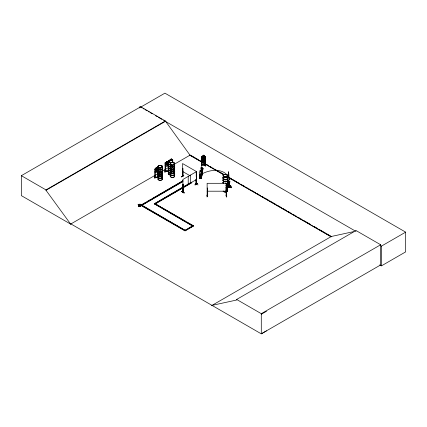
<?xml version="1.0" encoding="UTF-8"?>
<svg xmlns="http://www.w3.org/2000/svg" width="427" height="427" viewBox="0 0 427 427"><rect width="100%" height="100%" fill="white"/><g stroke="black" fill="none" stroke-linecap="round" stroke-linejoin="round"><path stroke-width="0.64" d="M228.386 172.375L228.397 173.661L228.338 172.668L228.381 172.956M229.123 187.325L228.941 181.635M228.947 181.635L229.214 182.046L228.781 181.753M228.424 172.732L228.504 171.681L228.765 174.248M201.272 173.538L201.021 177.333L199.82 177.253L199.569 173.431A1.212 0.982 11 0 1 199.82 171.894L199.809 170.869A0.603 0.491 11 0 1 200.412 170.416A0.603 0.491 11 0 1 201.016 170.949L201.021 171.969A1.212 0.982 11 0 1 201.272 173.538L201.016 177.376L199.692 177.296L199.548 176.874L199.58 177.867L201.101 177.968L201.24 177.563L201.384 178.203L202.478 172.567L201.133 172.369M201.987 171.569L202.152 169.039A0.806 0.657 11 0 0 201.987 167.992L201.939 167.085M229.048 186.866L229.118 187.288M201.795 158.337L202.206 157.366L204.992 157.488L205.355 158.497M202.985 161.321L201.8 160.926L201.843 156.49L202.179 156.149L204.944 156.271L205.366 156.634L205.339 165.142L201.752 164.977L201.832 164.587L205.302 164.742L205.286 165.148M202.217 161.31L201.838 160.915M202.985 162.319L203.028 161.289L202.435 160.942L202.435 159.127L203.028 158.374L203.028 156.565L204.586 156.64L203.828 157.686L204.624 158.839L203.823 159.928L204.581 161.032L203.594 160.136L202.761 161.011L203.332 159.895L202.537 158.748L203.337 157.654L202.654 156.501L203.572 157.446L204.17 156.618L204.725 161.043L204.133 161.342L204.17 162.367L202.985 162.319L204.17 162.367M204.17 161.395L205.36 161.08L204.96 161.401L202.217 161.289M204.992 157.488L202.206 157.392M201.795 156.992L202.12 157.008L202.12 164.891M201.8 159.106L202.201 160.034M201.843 163.861L201.581 165.932M201.421 165.943L201.709 163.856M204.175 155.268L204.133 156.293L204.725 156.645L204.725 158.454L204.133 159.207L204.133 161.016L203.028 160.968L202.435 156.538L203.028 156.239C201.87 154.398 205.91 155.615 203.028 155.268M204.944 156.271L205.366 156.634M205.323 157.227L205.008 157.141L205.035 165.137L204.96 164.822M205.36 159.271L204.955 160.216L202.168 160.088L201.806 159.084M205.515 163.883L205.227 166.135L205.531 163.899M229.059 179.356C228.723 178.331 230.655 178.998 229.571 179.505M201.192 171.489L201.021 168.964A0.806 0.657 11 0 1 201.186 167.939L201.208 167.117L201.592 166.898M200.188 177.221L200.503 176.831M200.247 177.072C200.743 177.344 200.258 176.202 200.231 177.306M201.571 171.505L201.576 171.339M228.445 172.375L228.675 173.052M228.552 180.632C227.639 178.849 229.379 184.875 228.835 183.621M228.381 182.943L228.963 186.514L228.504 182.857M201.186 167.229L201.186 167.939M200.028 174.317L199.345 178.086M200.071 174.328L199.308 178.08L201.026 178.187L201.987 172.471M199.905 178.123L199.537 178.096L200.023 175.588M199.574 178.096L200.071 175.582M201.016 170.949L201.016 172.012M199.809 178.048L200.06 176.228M201.667 168.201L202.964 168.361L202.217 172.129L200.936 171.996L201.33 169.53M199.772 178.048L200.033 176.735M200.936 171.996L201.314 170.122M200.066 177.034L200.626 177.018L200.615 177.936L200.076 177.851L200.076 176.986L200.626 177.018M200.466 177.301L200.503 176.986M201.987 167.992L201.992 167.251M201.731 171.334L201.725 171.942L201.731 171.334L201.357 171.344L201.357 171.921L201.731 171.91M202.638 168.297C201.517 175.844 201.106 170.442 202.958 168.366M201.122 176.292C200.172 174.36 203.93 171.873 201.133 172.262M202.873 168.211C199.553 178.043 205.318 166.792 201.667 168.137M201.987 172.417L200.759 178.171L201.144 178.198M202.777 168.35L201.811 172.097M201.026 178.187L202.12 172.551M201.106 178.192L202.195 172.551M202.334 172.343L201.256 178.139M201.373 178.208L202.478 172.567M158.796 167.293L158.663 167.592M158.753 167.496L159.218 167.352L158.817 167.587M159.212 167.395C158.396 167.747 159.394 167.16 158.967 167.288M161.55 166.14L161.529 165.857L161.641 166.114M169.076 162.03L169.161 161.94M169.343 161.94L169.343 162.287M169.588 162.26L169.439 161.972M171.601 164.635L171.312 164.363L170.955 164.683M171.446 164.422L171.051 164.454M171.926 160.589L171.622 160.669M170.955 164.48L171.563 164.48L171.312 164.705M173.762 162.959L173.741 163.167M173.848 162.954L173.917 163.013M224.095 176.298L223.903 176.655M224.207 179.303L223.812 179.329L224.095 179.057M224.362 179.313L223.839 179.292M226.507 175.107L226.71 175.006M226.822 177.733L226.545 177.899M226.769 177.787L226.556 177.856M228.488 182.825L228.333 183.114M181.464 191.574C184.32 191.787 185.761 194.712 181.603 191.499M181.587 191.36L184.181 192.807M172.022 160.232L171.691 160.28M204.928 160.184L205.323 159.239M201.224 174.333L200.936 174.755M181.272 176.901L183.711 175.358M154.473 176.5L154.948 178.587M182.729 176.084L182.9 176.047M182.516 176.234L182.905 176.324L182.873 168.419L182.553 168.339L182.873 168.419M196.18 183.85L196.34 184.117M165.062 170.021L164.891 172.246M207.068 196.98L207.079 194.915M183.135 191.755C182.361 192.193 183.605 191.526 183.199 192.118L183.199 184.208L182.879 184.293L183.199 184.208M228.504 183.114L228.36 180.199M158.684 167.368L158.721 167.635M159.271 167.592L158.737 167.592M169.524 162.1L169.039 162.303M171.574 164.598L171.008 164.726M224.255 176.623L224.335 176.351L223.903 176.372M154.809 177.509L158.07 177.36M158.07 169.54L158.113 177.456L158.081 177.157M207.09 195.924L207.453 195.924M165.084 170.891L165.479 170.88L165.489 171.254L165.452 163.279L165.126 163.354M165.164 171.168L168.387 171.158M158.022 177.077L154.841 177.2L154.814 177.579L154.873 169.087L155.252 168.724L158.022 168.628M155.257 168.745L154.873 169.087M165.148 162.762L165.527 162.415L165.148 162.788L165.052 172.236M183.108 184.16L182.964 192.246L182.964 184.347M196.303 184.443L196.559 176.394L196.65 184.373L196.329 184.4M196.633 184.368L196.676 184.042M201.752 164.891L205.36 165.046M202.195 156.202L201.806 156.479L201.795 164.977M161.566 165.959L161.449 166.082M169.567 162.223L169.055 162.26M223.967 179.217L224.26 179.175M223.978 179.452L224.458 179.377L224.33 179.1M207.49 195.71L207.164 195.731M207.49 195.998L207.1 196.009L207.453 195.635L207.415 196.02L207.453 188.024L207.127 188.099M226.113 195.796L226.438 195.625L226.513 195.998L226.475 183.3L207.127 183.3L207.164 196.009M201.752 169.631L202.211 169.604L202.008 169.877M201.816 164.689L202.147 164.694M205.339 164.854L202.158 164.705M181.294 176.943L183.845 175.289L181.294 176.778M196.436 184.48L196.65 176.447M195.374 183.525L198.053 184.944M195.998 179.276L196.233 184.138M197.584 183.22L195.032 184.875L197.6 183.242M195.032 184.875L197.712 183.439M70.946 223.945L70.668 224.111L21.35 195.635L21.35 175.684L140.718 106.766L165.361 120.99L190.004 155.172L223.978 174.787M140.718 106.766L140.718 107.134L164.923 93.161L405.65 232.144L405.65 251.893L381.444 265.866L379.715 264.863M21.35 175.684L45.993 189.908L165.361 120.99M266.512 330.861L261.287 333.839L70.914 223.929L70.631 224.09L45.993 190.277L165.361 121.359M70.631 224.09L158.358 173.442M161.812 171.446L168.713 167.459M174.467 164.139L190.282 155.012M155.279 203.839L193.618 225.974L185.062 230.911L140.739 205.323L182.953 180.701M140.739 205.323L145.874 202.355M147.016 201.699L151.009 199.393M152.151 198.736L182.953 180.947M182.884 181.32L141.236 205.611L182.884 181.566M154.28 203.594L192.62 225.974L154.28 203.839L183.322 186.823M184.464 186.167L185.601 185.51M186.738 184.854L188.451 183.866M189.588 183.21L190.725 182.553M154.28 203.839L158.268 201.539M159.404 200.882L175.353 191.675M176.49 191.018L180.477 188.718M181.614 188.056L182.756 187.4M182.879 187.394L196.559 179.495M191.792 182.51L154.777 204.127L191.792 182.756L191.296 182.222L191.792 182.756M186.845 229.31L184.565 230.623L193.116 225.686M187.987 228.648L192.545 226.016M140.739 205.072L185.062 230.665L193.618 225.728M211.728 305.551L331.379 236.467L353.423 231.674M212.005 305.385L236.649 300.026L236.649 299.455L356.017 230.537L380.66 244.762L380.66 264.921L261.287 333.839L261.287 313.68L380.66 244.762M356.017 231.108L355.739 231.274L163.642 120.366M380.302 245.456L381.444 246.117L405.65 232.144M261.287 314.256L266.512 311.278M166.375 162.473L165.777 162.794L165.777 164.608L166.375 165.388L167.485 165.388L168.083 164.608L168.083 162.794L167.485 162.473L167.528 161.443L166.338 161.465L166.375 162.473L165.527 162.441L168.297 162.415M138.118 204.25C140.424 205.408 136.416 203.844 139.154 204.517L140.019 204.106L140.056 204.437L138.327 205.275L139.207 204.853L140.227 205.12L139.378 204.592M139.485 205.867L140.35 205.451L140.387 205.782L138.663 206.62L139.538 206.198C142.922 206.999 136.064 205.056 139.485 205.867L139.538 206.198M138.327 205.275L138.983 204.618M138.983 204.779L138.289 204.944M138.62 206.289L139.314 205.963L138.663 206.62M196.537 184.283L196.559 171.595L182.879 179.495L182.964 192.246M169.177 161.956L168.932 162.159L169.503 162.164M171.104 164.496L171.2 164.705M171.366 164.694L171.505 164.438M223.978 176.516L224.324 176.516M223.919 176.613L224.378 176.613M201.8 169.599L202.072 169.861M170.699 160.264L170.677 159.271L171.702 158.924L171.691 159.96L172.204 160.109M170.677 159.271L171.723 158.945M224.026 176.356L224.49 176.564L224.148 176.276M182.612 176.17L182.905 176.324L182.639 168.286M155.198 177.579L155.172 169.588L154.857 169.679M226.491 195.726L226.113 195.71M226.438 196.02L226.123 196.009M168.387 170.88L168.387 171.275L165.084 171.254M202.067 164.715L202.12 164.998M182.692 175.897L182.809 176.388L182.783 168.473M196.089 183.952L196.089 179.858M229.71 181.133L229.881 182.094M229.214 182.046L229.048 181.64M229.032 181.411L228.808 182.019M227.169 186.679L230.788 186.514L227.175 186.845M227.159 186.727L230.788 186.62M227.207 186.914L230.836 187.005L227.223 187.191M230.826 186.903L227.207 187.047L230.826 186.919M230.66 185.585L231.151 187.827L230.687 185.596M156.106 167.768L157.211 167.72L157.211 168.692L157.809 168.991L157.809 170.805L157.211 171.611L156.106 171.659L155.513 170.907L155.513 169.092L156.106 168.74L156.101 167.747M158.033 172.545L155.241 172.641L154.878 171.718M158.022 177.162L154.814 177.29M158.022 177.365L154.894 177.589M229.091 187.389L228.739 182.286L229.102 186.738L228.904 183.482L229.102 185.078L229.091 184.475M228.739 184.571L228.861 185.553M200.92 174.291L201.352 174.51M200.936 174.835L201.379 174.488M226.15 188.029L226.475 188.099L226.15 188.029L226.113 195.929L226.513 195.924M226.529 197.007L226.556 194.893M166.375 161.502L167.485 161.502M167.485 162.447L168.297 162.441M168.307 166.338L165.511 166.359L165.148 165.372M165.084 170.965L168.35 170.981M165.489 171.046L168.313 171.046M207.127 191.2L226.475 191.2M155.172 177.493L155.172 177.205M203.028 158.374L204.133 158.428M203.028 159.154L204.133 159.207M201.469 169.151L202.67 169.3L201.469 169.22M201.106 171.515L202.217 171.312L202.217 171.654L200.936 171.617M200.952 173.218L202.152 173.399L200.952 173.319M200.839 173.789L202.04 173.869A20.768 13.819 -24.6 0 1 229 179.175M200.839 173.896L202.04 173.869M200.738 174.296L201.939 174.478L200.738 174.403M200.626 174.873L201.827 175.049L200.626 174.974M201.213 176.981L201.352 177.504L199.548 177.386M199.58 177.456L199.66 178.107M168.387 171.264L168.35 163.279M228.835 186.989L228.883 182.041M169.391 162.057L169.177 162.169M139.378 204.757L140.189 204.96M139.709 205.937L140.558 206.465M139.709 206.102L140.52 206.145M138.449 205.595L139.314 205.963M138.449 205.761L139.314 206.124M138.118 204.416L140.227 204.955M230.959 187.672L230.687 185.708M226.689 194.893L226.721 196.991M205.542 164.021L205.248 165.986M202.217 172.129L202.142 171.697M199.457 178.027L200.023 174.937M181.571 191.499L184.186 192.972M140.718 107.134L141.865 107.796M143.013 108.458L144.161 109.12M145.303 109.782L147.021 110.774M148.169 111.436L149.317 112.098M150.464 112.76L152.183 113.753M155.62 115.738L157.339 116.731M158.486 117.393L161.924 119.373M191.435 155.674L195.465 158.001M196.617 158.668L198.347 159.666M199.494 160.328L200.647 160.995M201.8 161.657L203.53 162.655M206.983 164.651L208.712 165.649M209.865 166.316L211.013 166.978M212.742 167.976L213.895 168.644M215.048 169.305L216.195 169.973M217.925 170.971L219.078 171.633M220.231 172.3L223.684 174.296M228.29 176.954L231.749 178.95M232.896 179.612L236.932 181.939M238.079 182.607L239.809 183.605M240.961 184.267L242.114 184.934M243.267 185.601L244.991 186.594M246.144 187.261L247.297 187.928M249.021 188.921L250.174 189.588M251.327 190.255L253.056 191.253M254.209 191.915L255.357 192.582M256.51 193.244L258.239 194.242M259.392 194.909L260.539 195.571M262.269 196.569L263.422 197.237M264.575 197.898L268.604 200.226M269.757 200.893L276.093 204.549M277.24 205.216L281.276 207.543M282.423 208.205L286.458 210.538M287.606 211.2L289.335 212.198M290.488 212.865L291.641 213.527M292.794 214.194L294.518 215.192M295.671 215.854L296.824 216.521M298.548 217.519L299.701 218.181M300.854 218.848L302.006 219.51M303.736 220.508L304.883 221.175M306.036 221.837L310.066 224.17M314.101 226.497L317.555 228.488M318.707 229.155L325.62 233.142M326.767 233.809L330.802 236.136M227.436 176.783L331.096 236.633M189.625 155.118L204.65 163.792M205.803 164.459L223.716 174.803M227.18 176.799L331.181 236.846M182.553 171.44L189.962 175.716M156.426 204.501L160.435 206.817M161.582 207.479L185.665 221.383M186.812 222.045L188.531 223.038M189.679 223.7L193.618 225.974M142.89 205.99L141.737 205.072L185.062 230.334L157.333 214.327M144.048 206.657L148.094 208.99M149.247 209.657L150.982 210.66M152.135 211.328L156.181 213.66M236.649 299.455L261.287 313.68M172.754 162.522L172.732 159.89L172.369 159.671L170.731 160.285L170.699 159.292M172.353 159.709L172.754 159.911M158.001 168.638L158.401 168.964M182.548 176.25L182.553 163.541L196.233 171.44L196.233 176.703M197.616 183.38L195.064 184.875M228.739 182.286L229.08 185.702M228.931 181.416L228.963 181.977M228.824 181.875L228.808 186.957M228.488 180.162L228.963 183.882M228.36 182.799L228.963 186.514M157.248 168.638L157.248 167.667L156.063 167.715L156.063 168.686M228.893 184.192L229.048 185.473M228.893 185.099L229.048 186.38M228.749 173.431L228.845 176.885L228.797 174.91M228.824 184.549L228.893 185.585M381.444 246.117L381.444 265.866M229.811 181.128L229.779 182.099M229.182 181.731L229.166 187.346M202.046 171.686L202.046 171.964M196.233 179.409L196.26 184.154M190.57 175.054L190.57 182.953M188.216 176.41L188.216 184.309M182.852 191.92L182.852 192.209M172.695 159.917L172.716 161.23A2.263 1.308 0 0 1 169.354 162.409A2.263 1.308 0 0 1 169.354 160.146A2.263 1.308 0 0 1 172.748 161.278M165.185 162.778L165.185 165.388M140.35 205.451L140.387 205.782M140.189 204.8L140.227 205.12M140.019 204.106L140.056 204.437M139.752 106.691L139.752 107.999M139.207 204.853L139.154 204.517M45.993 189.908L45.993 190.277M174.446 167.288A2.295 1.324 0 0 1 172.46 169.273A2.295 1.324 0 0 1 170.469 167.288M174.419 167.421A2.263 1.308 0 0 1 172.46 169.386A2.263 1.308 0 0 1 170.496 167.421M174.408 169.129A2.247 1.297 0 0 1 172.46 171.078A2.247 1.297 0 0 1 170.512 169.129M174.424 169.172A2.268 1.308 0 0 1 172.46 171.136A2.268 1.308 0 0 1 170.496 169.172M174.419 169.252A2.263 1.308 0 0 1 172.46 171.216A2.263 1.308 0 0 1 170.496 169.252M174.446 165.11A2.295 1.324 0 0 1 172.46 167.096A2.295 1.324 0 0 1 170.469 165.11M174.419 167.058A2.263 1.308 0 0 1 172.46 169.017A2.263 1.308 0 0 1 170.496 167.058M174.413 165.244A2.258 1.302 0 0 1 172.46 167.203A2.258 1.302 0 0 1 170.501 165.244M174.446 167.176A2.295 1.324 0 0 1 172.46 169.161A2.295 1.324 0 0 1 170.469 167.176M174.446 164.998A2.295 1.324 0 0 1 172.46 166.984A2.295 1.324 0 0 1 170.469 164.998M174.419 164.881A2.263 1.308 0 0 1 172.46 166.84A2.263 1.308 0 0 1 170.496 164.881M174.446 173.501A2.295 1.324 0 0 1 172.46 175.486A2.295 1.324 0 0 1 170.469 173.501M174.419 173.634A2.263 1.308 0 0 1 172.46 175.598A2.263 1.308 0 0 1 170.496 173.634M174.424 175.385A2.268 1.308 0 0 1 172.46 177.349A2.268 1.308 0 0 1 170.496 175.385M174.419 175.454A2.263 1.308 0 0 1 172.46 177.413A2.263 1.308 0 0 1 170.496 175.454M174.446 171.323A2.295 1.324 0 0 1 172.46 173.309A2.295 1.324 0 0 1 170.469 171.323M174.419 173.271A2.263 1.308 0 0 1 172.46 175.23A2.263 1.308 0 0 1 170.496 173.271M174.413 171.457A2.258 1.302 0 0 1 172.46 173.415A2.258 1.302 0 0 1 170.501 171.457M174.446 173.389A2.295 1.324 0 0 1 172.46 175.374A2.295 1.324 0 0 1 170.469 173.389M174.446 171.211A2.295 1.324 0 0 1 172.46 173.197A2.295 1.324 0 0 1 170.469 171.211M174.419 171.094A2.263 1.308 0 0 1 172.46 173.052A2.263 1.308 0 0 1 170.496 171.094M170.485 166.85A2.295 1.324 0 0 1 168.5 164.865M170.485 166.957A2.258 1.302 0 0 1 168.526 165.003M170.485 168.66A2.258 1.302 0 0 1 168.526 166.706M170.485 168.782A2.258 1.302 0 0 1 168.526 166.824M170.485 164.673A2.295 1.324 0 0 1 168.5 162.687M168.862 162.409A2.295 1.324 0 0 1 169.893 162.068M170.485 166.594A2.263 1.308 0 0 1 168.526 164.635M170.485 164.779A2.258 1.302 0 0 1 168.526 162.82M168.889 162.554A2.258 1.302 0 0 1 169.354 162.345M170.485 166.738A2.295 1.324 0 0 1 168.5 164.753M170.485 164.56A2.295 1.324 0 0 1 168.5 162.575M168.862 162.297A2.295 1.324 0 0 1 169.893 161.956M170.485 164.416A2.263 1.308 0 0 1 168.526 162.457M168.884 162.185A2.263 1.308 0 0 1 169.898 161.849M170.485 173.063A2.295 1.324 0 0 1 168.5 171.078M170.485 173.17A2.258 1.302 0 0 1 168.526 171.216M170.485 174.873A2.258 1.302 0 0 1 168.526 172.919M170.485 168.985A2.258 1.302 0 0 1 168.526 167.026M170.485 174.995A2.258 1.302 0 0 1 168.526 173.036M170.485 168.873A2.268 1.308 0 0 1 168.521 166.909M170.485 170.885A2.295 1.324 0 0 1 168.5 168.9M170.485 172.807A2.263 1.308 0 0 1 168.526 170.848M170.485 170.992A2.258 1.302 0 0 1 168.526 169.033M170.485 172.951A2.295 1.324 0 0 1 168.5 170.965M170.485 170.773A2.295 1.324 0 0 1 168.5 168.788M170.485 170.629A2.263 1.308 0 0 1 168.526 168.67M162.153 170.197A2.295 1.324 0 0 1 160.168 172.188A2.295 1.324 0 0 1 158.182 170.197M162.121 170.336A2.258 1.302 0 0 1 160.168 172.294A2.258 1.302 0 0 1 158.209 170.336M162.116 172.038A2.247 1.297 0 0 1 160.168 173.986A2.247 1.297 0 0 1 158.22 172.038M162.121 172.166A2.258 1.302 0 0 1 160.168 174.12A2.258 1.302 0 0 1 158.209 172.166M162.153 168.019A2.295 1.324 0 0 1 160.168 170.005A2.295 1.324 0 0 1 158.182 168.019M162.121 169.973A2.258 1.302 0 0 1 160.168 171.926A2.258 1.302 0 0 1 158.209 169.973M162.121 168.158A2.258 1.302 0 0 1 160.168 170.111A2.258 1.302 0 0 1 158.209 168.158M162.153 170.085A2.295 1.324 0 0 1 160.168 172.076A2.295 1.324 0 0 1 158.182 170.085M162.153 167.907A2.295 1.324 0 0 1 160.168 169.893A2.295 1.324 0 0 1 158.182 167.907M162.121 167.79A2.258 1.302 0 0 1 160.168 169.749A2.258 1.302 0 0 1 158.209 167.79M162.153 176.41A2.295 1.324 0 0 1 160.168 178.401A2.295 1.324 0 0 1 158.182 176.41M162.121 176.548A2.258 1.302 0 0 1 160.168 178.502A2.258 1.302 0 0 1 158.209 176.548M162.132 178.294A2.268 1.308 0 0 1 160.168 180.258A2.268 1.308 0 0 1 158.203 178.294M162.121 172.364A2.258 1.302 0 0 1 160.168 174.317A2.258 1.302 0 0 1 158.209 172.364M162.132 178.374A2.268 1.308 0 0 1 160.168 180.338A2.268 1.308 0 0 1 158.203 178.374M162.132 172.252A2.268 1.308 0 0 1 160.168 174.216A2.268 1.308 0 0 1 158.203 172.252M162.153 174.232A2.295 1.324 0 0 1 160.168 176.218A2.295 1.324 0 0 1 158.182 174.232M162.121 176.186A2.258 1.302 0 0 1 160.168 178.139A2.258 1.302 0 0 1 158.209 176.186M162.121 174.371A2.258 1.302 0 0 1 160.168 176.324A2.258 1.302 0 0 1 158.209 174.371M162.153 176.298A2.295 1.324 0 0 1 160.168 178.289A2.295 1.324 0 0 1 158.182 176.298M162.153 174.12A2.295 1.324 0 0 1 160.168 176.105A2.295 1.324 0 0 1 158.182 174.12M162.121 174.002A2.258 1.302 0 0 1 160.168 175.961A2.258 1.302 0 0 1 158.209 174.002M227.308 179.938A2.258 1.302 0 0 1 225.648 181.886A2.258 1.302 0 0 1 223.172 180.253M227.308 179.575A2.258 1.302 0 0 1 225.648 181.518A2.258 1.302 0 0 1 223.172 179.89M227.308 182.121A2.258 1.302 0 0 1 225.936 184.032M223.396 183.423A2.258 1.302 0 0 1 223.172 182.436M227.34 181.982A2.295 1.324 0 0 1 225.947 183.925M223.364 183.306A2.295 1.324 0 0 1 223.134 182.302M227.34 181.87A2.295 1.324 0 0 1 225.947 183.813M223.732 183.471A2.295 1.324 0 0 1 223.134 182.19M227.308 181.753A2.258 1.302 0 0 1 225.936 183.663M223.753 183.327A2.258 1.302 0 0 1 223.172 182.067M227.34 179.804A2.295 1.324 0 0 1 225.653 181.779A2.295 1.324 0 0 1 223.134 180.125A2.295 1.324 0 0 1 223.134 179.425M227.34 179.692A2.295 1.324 0 0 1 225.653 181.667A2.295 1.324 0 0 1 223.134 180.013M227.297 183.823A2.247 1.297 0 0 1 225.936 185.729M227.308 183.957A2.258 1.302 0 0 1 225.936 185.868M227.308 190.036A2.258 1.302 0 0 1 226.214 191.894A2.258 1.302 0 0 1 223.172 191.024M227.313 190.148A2.263 1.308 0 0 1 226.219 192.011A2.263 1.308 0 0 1 223.166 191.141M227.308 186.151A2.258 1.302 0 0 1 225.936 188.067M227.308 187.965A2.258 1.302 0 0 1 225.936 189.876M227.34 185.905A2.295 1.324 0 0 1 225.947 187.848M227.308 185.788A2.258 1.302 0 0 1 225.936 187.699M227.308 184.144A2.258 1.302 0 0 1 225.936 186.055M227.308 188.334A2.258 1.302 0 0 1 225.936 190.245M227.34 188.195A2.295 1.324 0 0 1 225.947 190.138M227.34 188.083A2.295 1.324 0 0 1 225.947 190.026M227.34 186.017A2.295 1.324 0 0 1 225.947 187.96M227.313 184.032A2.268 1.308 0 0 1 225.936 185.948M227.308 176.81A2.263 1.308 0 0 1 227.308 178.118M223.39 178.118A2.263 1.308 0 0 1 223.161 177.125M227.335 179.217A2.295 1.324 0 0 1 227.335 180.541M223.134 180.226A2.295 1.324 0 0 1 223.134 179.537M227.335 179.105A2.295 1.324 0 0 1 227.335 180.429M227.335 177.04A2.295 1.324 0 0 1 227.335 178.363M223.358 178.363A2.295 1.324 0 0 1 223.134 177.36M227.335 176.927A2.295 1.324 0 0 1 227.335 178.251M223.358 178.251A2.295 1.324 0 0 1 223.134 177.248M227.303 177.178A2.258 1.302 0 0 1 227.303 178.481M223.091 177.829A2.258 1.302 0 0 1 223.166 177.488M227.308 178.988A2.263 1.308 0 0 1 227.308 180.295M227.308 179.356A2.263 1.308 0 0 1 227.308 180.664M227.297 181.059A2.247 1.297 0 0 1 227.297 182.361M227.308 182.489A2.263 1.308 0 0 0 227.308 181.187A2.263 1.308 0 0 1 227.308 182.51M227.308 183.023A2.263 1.308 0 0 1 227.308 184.331M227.335 185.318A2.295 1.324 0 0 1 227.335 186.642M227.308 185.201A2.263 1.308 0 0 1 227.308 186.508M227.303 183.391A2.258 1.302 0 0 1 227.303 184.694M227.335 183.252A2.295 1.324 0 0 1 227.335 184.576M227.335 185.43A2.295 1.324 0 0 1 227.335 186.754M227.335 183.14A2.295 1.324 0 0 1 227.335 184.464M227.308 185.569A2.263 1.308 0 0 1 227.308 186.877M227.297 187.272A2.247 1.297 0 0 1 227.297 188.574M227.297 181.384A2.252 1.302 0 0 1 227.297 182.687M229.08 179.537C229.689 180.957 230.377 178.443 229.08 179.537M157.696 171.195L157.291 171.216L156.661 170.33L155.631 171.323L156.405 170.127L155.663 169.049L156.64 169.898L157.648 168.964L156.896 170.117L157.696 171.195M167.971 164.993L167.592 165.025L166.936 164.085L165.906 165.03L166.679 163.872L165.938 162.762L166.914 163.653L167.928 162.762L167.176 163.877L167.971 164.993M204.624 158.839L204.239 158.849L203.588 157.883C202.398 159.677 202.537 157.809 203.572 159.703L204.213 158.791L204.613 158.839M171.521 159.207L170.901 159.741L171.521 159.207M172.631 160.435L172.348 160.531L172.631 160.435M157.013 167.891L156.303 167.923L156.303 168.249L157.013 168.217L157.013 167.891M157.211 169.017L156.106 169.065L156.106 170.88L157.211 170.832L157.211 169.017M229.123 185.692L229.15 186.434L229.123 185.692M167.288 161.662L166.573 161.662L166.573 161.988L167.288 161.988L167.288 161.662M167.485 162.794L166.375 162.794L166.375 164.608L167.485 164.608L167.485 162.794M203.935 155.471L203.225 155.439L203.225 155.764L203.935 155.796L203.935 155.471M203.935 161.817L203.225 161.785L203.225 162.111L203.935 162.143L203.935 161.817M171.328 164.833A2.263 1.308 0 0 0 174.723 163.701A2.263 1.308 0 0 0 171.328 162.57A2.263 1.308 0 0 0 171.328 164.833M171.323 164.907A2.268 1.308 0 0 0 174.723 163.776A2.268 1.308 0 0 0 171.323 162.639A2.268 1.308 0 0 0 171.323 164.907M171.334 165.014A2.247 1.297 0 0 0 174.707 163.888A2.247 1.297 0 0 0 171.334 162.767A2.247 1.297 0 0 0 171.334 165.014M172.46 171.403A2.247 1.297 0 0 0 174.408 169.455A2.252 1.302 0 0 1 172.46 171.408A2.252 1.302 0 0 1 170.506 169.455A2.247 1.297 0 0 0 172.46 171.403M169.359 162.591A2.252 1.302 0 0 0 172.738 161.465A2.252 1.302 0 0 0 169.359 160.338A2.252 1.302 0 0 0 169.359 162.591M169.348 162.495A2.268 1.308 0 0 0 172.754 161.358A2.268 1.308 0 0 0 169.348 160.226A2.268 1.308 0 0 0 169.348 162.495M159.036 167.752A2.268 1.308 0 0 0 162.436 166.621A2.268 1.308 0 0 0 159.036 165.489A2.268 1.308 0 0 0 159.036 167.752M159.036 167.928A2.258 1.302 0 0 0 162.425 166.802A2.258 1.302 0 0 0 159.036 165.671A2.258 1.302 0 0 0 159.036 167.928M159.036 167.827A2.268 1.308 0 0 0 162.436 166.695A2.268 1.308 0 0 0 159.036 165.559A2.268 1.308 0 0 0 159.036 167.827M224.223 179.527A2.258 1.302 0 0 0 227.612 178.395A2.258 1.302 0 0 0 224.223 177.269A2.258 1.302 0 0 0 224.223 179.527M224.223 179.714A2.252 1.302 0 0 0 227.607 178.587A2.252 1.302 0 0 0 224.223 177.461A2.252 1.302 0 0 0 224.223 179.714M224.218 179.602A2.268 1.308 0 0 0 227.618 178.47A2.268 1.308 0 0 0 224.218 177.333A2.268 1.308 0 0 0 224.218 179.602M224.218 176.762A2.263 1.308 0 0 0 227.612 175.63A2.263 1.308 0 0 0 224.218 174.499A2.263 1.308 0 0 0 224.218 176.762M224.223 176.954A2.252 1.302 0 0 0 227.602 175.823A2.252 1.302 0 0 0 224.223 174.696A2.252 1.302 0 0 0 224.223 176.954M224.212 176.847A2.268 1.308 0 0 0 227.618 175.71A2.268 1.308 0 0 0 224.212 174.579A2.268 1.308 0 0 0 224.212 176.847M227.308 188.691A2.263 1.308 0 0 0 227.308 187.389A2.263 1.308 0 0 1 227.308 188.702"/></g></svg>
